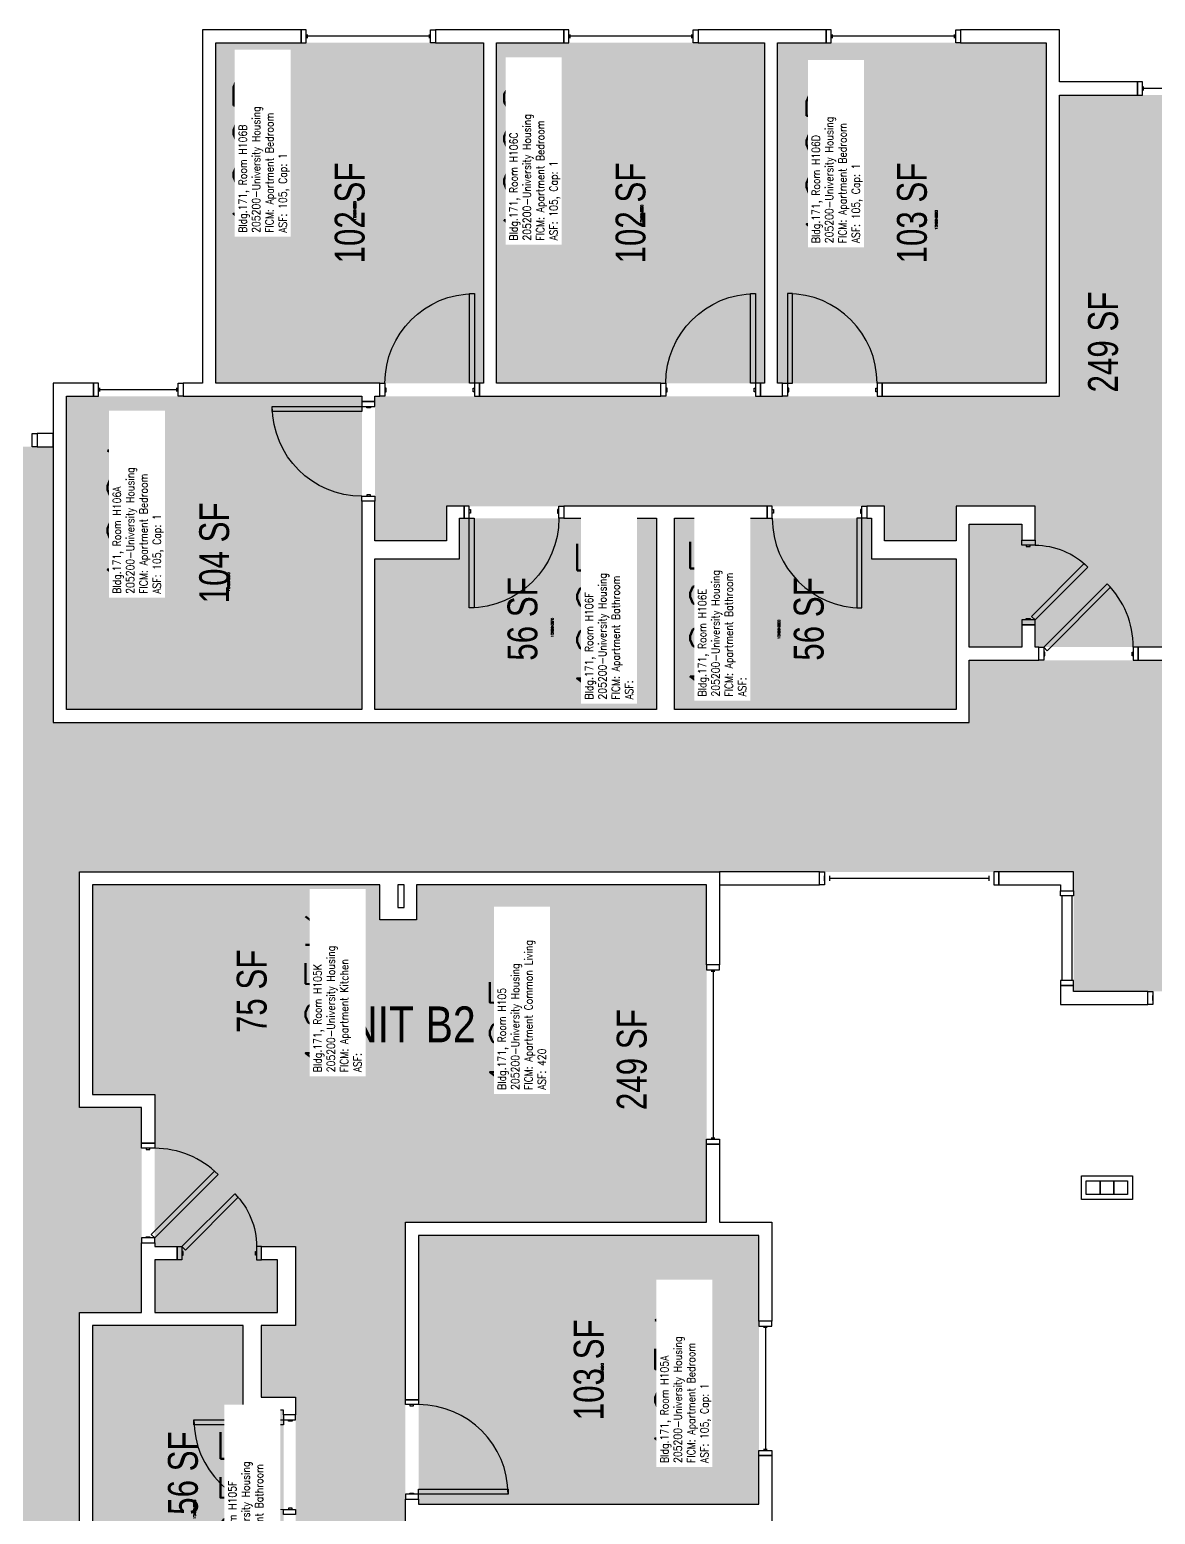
# Model space of a CAD drawing. Header units: inches. Extents: x -183 to 3698, y -798 to 1721.
# Drawn here: x 214 to 666, y 1028 to 1624 of the extents above; entities that cross this region are included whole.
import ezdxf
from ezdxf.enums import TextEntityAlignment as Align

# ---------------------------------------------------------------- set-up
doc = ezdxf.new("R2010")
doc.units = ezdxf.units.IN
doc.header["$LTSCALE"] = 96
doc.header["$MEASUREMENT"] = 0
doc.layers.get('0').update_dxf_attribs({"plot": 0})
for name, color, linetype in [('A-AREA-IDEN', 1, 'Continuous'), ('A-DOOR', 2, 'Continuous'), ('A-GLAZ', 1, 'Continuous'), ('A-IDEN-RNUM', 7, 'Continuous'), ('A-IDEN-SNUM', 4, 'Continuous'), ('A-IDEN-VNUM', 4, 'Continuous'), ('A-WALL', 5, 'Continuous'), ('AREA-TEXT', 3, 'Continuous'), ('Rooms-Category-Color', 7, 'Continuous'), ('Rooms-College-Color', 7, 'Continuous'), ('Rooms-Department-Color', 7, 'Continuous'), ('Rooms-Division-Color', 7, 'Continuous'), ('Rooms-Information', 7, 'Continuous')]:
    doc.layers.add(name, color=color, linetype=linetype)
doc.styles.add('AREA', font='arial.ttf', dxfattribs={"width": 0.75, "height": 12})
doc.styles.add('ROOMSNUMBER', font='txt.shx', dxfattribs={"height": 0.03})
doc.styles.add('ROOMVNUMBER', font='simplex.shx', dxfattribs={"width": 0.85})
doc.styles.get("Standard").update_dxf_attribs({"font": 'ARIALN.TTF'})

msp = doc.modelspace()

# ---------------------------------------------------------------- hatches: boundary and pattern name
h = msp.add_hatch()
h.set_pattern_fill('ANSI31', color=256, style=0)
h.set_pattern_definition([(45, (163.76828, 1996.84211), (-0.088388348, 0.088388348), [])])
h.paths.add_polyline_path([(495.24, 1412.89), (553.97, 1412.89), (553.97, 1403.68), (495.24, 1403.68)], flags=9)
h = msp.add_hatch()
h.set_pattern_fill('ANSI31', color=256, style=0)
h.set_pattern_definition([(45, (884.59335, 681.51704), (0.088388348, -0.088388348), [])])
h.paths.add_polyline_path([(300.64, 1012.99), (300.64, 1071.72), (291.43, 1071.72), (291.43, 1012.99)], flags=9)
at = {"layer": 'Rooms-Category-Color', "true_color": 0x728ef3}
for points in [[(395.88, 1618.75), (288.25, 1618.75), (288.25, 1482), (395.89, 1482.01), (395.89, 1618.31)], [(401.13, 1618.75), (508.75, 1618.75), (508.76, 1482.01), (401.13, 1482), (401.14, 1618.31)], [(514, 1618.75), (622, 1618.75), (622, 1482), (514, 1482), (514.01, 1618.31)], [(352.25, 1476.75), (627.25, 1476.75), (627.25, 1597.75), (762.75, 1597.75), (762.75, 1481.12), (678.61, 1481.12), (678.61, 1376), (617.48, 1376), (617.48, 1384.95), (612.23, 1384.95), (612.23, 1376), (591.03, 1376), (591.03, 1425.37), (612.23, 1425.37), (612.23, 1418.95), (617.48, 1418.95), (617.48, 1432.62), (585.78, 1432.62), (585.78, 1418.75), (557.03, 1418.75), (557.03, 1432.62), (381, 1432.62), (381, 1418.75), (352.25, 1418.75)], [(228.26, 1351), (228.25, 1476.75), (347, 1476.75), (347, 1351)], [(386.26, 1427.75), (465.39, 1427.75), (465.39, 1351), (352.26, 1351), (352.25, 1411.5), (386.25, 1411.5)], [(472.65, 1351), (585.78, 1351), (585.78, 1411.5), (551.78, 1411.5), (551.78, 1427.75), (472.64, 1427.75)], [(354.25, 1280.5), (238.75, 1280.5), (238.75, 1196.36), (368.88, 1196.36), (368.88, 1266.5), (354.25, 1266.5)], [(364.5, 870), (364.5, 1145), (485.5, 1145), (485.5, 1280.5), (368.88, 1280.5), (368.88, 1196.36), (263.75, 1196.36), (263.75, 1135.23), (272.7, 1135.23), (272.7, 1129.98), (263.75, 1129.98), (263.75, 1108.78), (313.13, 1108.78), (313.13, 1129.98), (306.7, 1129.98), (306.7, 1135.23), (320.38, 1135.23), (320.38, 1103.53), (306.5, 1103.53), (306.5, 1074.78), (320.38, 1074.78), (320.38, 898.75), (306.5, 898.75), (306.5, 870)], [(369.75, 1031.75), (506.5, 1031.75), (506.5, 1139.75), (369.75, 1139.75)], [(238.75, 990.39), (238.75, 1103.53), (299.25, 1103.53), (299.25, 1069.53), (315.5, 1069.53), (315.5, 990.39)]]:
    msp.add_hatch(color=171, dxfattribs=at).paths.add_polyline_path(points)
at = {"layer": 'Rooms-Category-Color', "true_color": 0xadadad}
for points in [[(2434.81, 1302.06), (2431.28, 1305.6), (2404.37, 1332.5), (2404.37, 1345.75), (2041.22, 1345.75), (2041.22, 1370.75), (1958.89, 1370.75), (1958.89, 1345.75), (1868.87, 1345.75), (1868.87, 1341.5), (1864.87, 1341.5), (1864.87, 1343.19), (1824.87, 1343.19), (1824.87, 1338), (1816.87, 1338), (1816.87, 1346.37), (1715.13, 1346.37), (1715.13, 1362.37), (1654.13, 1362.37), (1654.13, 1346.37), (1376.13, 1346.37), (1376.13, 1477.38), (1260.13, 1477.38), (1260.13, 1346.37), (780.38, 1346.37), (780.38, 1341.5), (776.38, 1341.5), (776.38, 1342.96), (736.38, 1342.96), (736.38, 1338), (728.38, 1338), (728.38, 1345.75), (673.36, 1345.75), (673.36, 1370.75), (591.03, 1370.75), (591.03, 1345.75), (233.3, 1345.75), (233.5, 1285.75), (632.97, 1285.75), (632.97, 1237.75), (768, 1237.75), (776.38, 1237.75), (776.38, 1265.5), (780.38, 1265.5), (780.38, 1263.75), (820.38, 1263.75), (820.38, 1269), (828.38, 1269), (828.38, 1237.75), (939.72, 1237.75), (939.72, 1276.67), (1347.19, 1276.67), (1347.19, 1190.38), (1378.69, 1190.38), (1378.69, 1188), (1373.19, 1188), (1373.19, 1151.12), (1373.19, 1146.75), (1375.19, 1146.75), (1375.19, 1142.75), (1451.19, 1142.75), (1451.19, 1146.75), (1453.11, 1146.75), (1453.19, 1151.12), (1453.19, 1188), (1447.69, 1188), (1447.69, 1190.38), (1479.65, 1190.38), (1479.65, 1209.17), (1484.9, 1209.17), (1484.9, 1255.17), (1479.65, 1255.17), (1479.65, 1276.67), (1571.65, 1276.67), (1571.65, 1261.25), (1860.5, 1261.25), (1864.87, 1261.25), (1864.87, 1265.5), (1868.87, 1265.5), (1868.87, 1263.75), (1908.87, 1263.75), (1908.87, 1269), (1916.87, 1269), (1916.87, 1260.62), (2047.49, 1260.62), (2047.49, 1285.75), (2323.85, 1285.75), (2348.97, 1260.62), (2386.31, 1260.62), (2392.39, 1259.63)], [(173.5, 174.25), (233.5, 174.25), (233.5, 295.64), (258.5, 295.64), (258.5, 377.97), (233.5, 377.97), (233.5, 1108.78), (258.5, 1108.78), (258.5, 1191.11), (233.5, 1191.11), (233.5, 1345.75), (223, 1345.75), (223, 1456.5), (173.5, 1456.5), (173.5, 1093.72), (148.5, 1093.72), (148.5, 1011.39), (173.5, 1011.39), (173.5, 827.36), (148.5, 827.36), (148.5, 745.03), (173.5, 745.03), (174.12, 207.25), (173.51, 207.25), (173.5, 206.25)]]:
    msp.add_hatch(color=253, dxfattribs=at).paths.add_polyline_path(points)
at = {"layer": 'Rooms-College-Color', "true_color": 0xadadad}
for points in [[(395.88, 1618.75), (288.25, 1618.75), (288.25, 1482), (395.89, 1482.01), (395.89, 1618.31)], [(401.13, 1618.75), (508.75, 1618.75), (508.76, 1482.01), (401.13, 1482), (401.14, 1618.31)], [(514, 1618.75), (622, 1618.75), (622, 1482), (514, 1482), (514.01, 1618.31)], [(352.25, 1476.75), (627.25, 1476.75), (627.25, 1597.75), (762.75, 1597.75), (762.75, 1481.12), (678.61, 1481.12), (678.61, 1376), (617.48, 1376), (617.48, 1384.95), (612.23, 1384.95), (612.23, 1376), (591.03, 1376), (591.03, 1425.37), (612.23, 1425.37), (612.23, 1418.95), (617.48, 1418.95), (617.48, 1432.62), (585.78, 1432.62), (585.78, 1418.75), (557.03, 1418.75), (557.03, 1432.62), (381, 1432.62), (381, 1418.75), (352.25, 1418.75)], [(228.26, 1351), (228.25, 1476.75), (347, 1476.75), (347, 1351)], [(2434.81, 1302.06), (2431.28, 1305.6), (2404.37, 1332.5), (2404.37, 1345.75), (2041.22, 1345.75), (2041.22, 1370.75), (1958.89, 1370.75), (1958.89, 1345.75), (1868.87, 1345.75), (1868.87, 1341.5), (1864.87, 1341.5), (1864.87, 1343.19), (1824.87, 1343.19), (1824.87, 1338), (1816.87, 1338), (1816.87, 1346.37), (1715.13, 1346.37), (1715.13, 1362.37), (1654.13, 1362.37), (1654.13, 1346.37), (1376.13, 1346.37), (1376.13, 1477.38), (1260.13, 1477.38), (1260.13, 1346.37), (780.38, 1346.37), (780.38, 1341.5), (776.38, 1341.5), (776.38, 1342.96), (736.38, 1342.96), (736.38, 1338), (728.38, 1338), (728.38, 1345.75), (673.36, 1345.75), (673.36, 1370.75), (591.03, 1370.75), (591.03, 1345.75), (233.3, 1345.75), (233.5, 1285.75), (632.97, 1285.75), (632.97, 1237.75), (768, 1237.75), (776.38, 1237.75), (776.38, 1265.5), (780.38, 1265.5), (780.38, 1263.75), (820.38, 1263.75), (820.38, 1269), (828.38, 1269), (828.38, 1237.75), (939.72, 1237.75), (939.72, 1276.67), (1347.19, 1276.67), (1347.19, 1190.38), (1378.69, 1190.38), (1378.69, 1188), (1373.19, 1188), (1373.19, 1151.12), (1373.19, 1146.75), (1375.19, 1146.75), (1375.19, 1142.75), (1451.19, 1142.75), (1451.19, 1146.75), (1453.11, 1146.75), (1453.19, 1151.12), (1453.19, 1188), (1447.69, 1188), (1447.69, 1190.38), (1479.65, 1190.38), (1479.65, 1209.17), (1484.9, 1209.17), (1484.9, 1255.17), (1479.65, 1255.17), (1479.65, 1276.67), (1571.65, 1276.67), (1571.65, 1261.25), (1860.5, 1261.25), (1864.87, 1261.25), (1864.87, 1265.5), (1868.87, 1265.5), (1868.87, 1263.75), (1908.87, 1263.75), (1908.87, 1269), (1916.87, 1269), (1916.87, 1260.62), (2047.49, 1260.62), (2047.49, 1285.75), (2323.85, 1285.75), (2348.97, 1260.62), (2386.31, 1260.62), (2392.39, 1259.63)], [(173.5, 174.25), (233.5, 174.25), (233.5, 295.64), (258.5, 295.64), (258.5, 377.97), (233.5, 377.97), (233.5, 1108.78), (258.5, 1108.78), (258.5, 1191.11), (233.5, 1191.11), (233.5, 1345.75), (223, 1345.75), (223, 1456.5), (173.5, 1456.5), (173.5, 1093.72), (148.5, 1093.72), (148.5, 1011.39), (173.5, 1011.39), (173.5, 827.36), (148.5, 827.36), (148.5, 745.03), (173.5, 745.03), (174.12, 207.25), (173.51, 207.25), (173.5, 206.25)], [(386.26, 1427.75), (465.39, 1427.75), (465.39, 1351), (352.26, 1351), (352.25, 1411.5), (386.25, 1411.5)], [(472.65, 1351), (585.78, 1351), (585.78, 1411.5), (551.78, 1411.5), (551.78, 1427.75), (472.64, 1427.75)], [(354.25, 1280.5), (238.75, 1280.5), (238.75, 1196.36), (368.88, 1196.36), (368.88, 1266.5), (354.25, 1266.5)], [(364.5, 870), (364.5, 1145), (485.5, 1145), (485.5, 1280.5), (368.88, 1280.5), (368.88, 1196.36), (263.75, 1196.36), (263.75, 1135.23), (272.7, 1135.23), (272.7, 1129.98), (263.75, 1129.98), (263.75, 1108.78), (313.13, 1108.78), (313.13, 1129.98), (306.7, 1129.98), (306.7, 1135.23), (320.38, 1135.23), (320.38, 1103.53), (306.5, 1103.53), (306.5, 1074.78), (320.38, 1074.78), (320.38, 898.75), (306.5, 898.75), (306.5, 870)], [(369.75, 1031.75), (506.5, 1031.75), (506.5, 1139.75), (369.75, 1139.75)], [(238.75, 990.39), (238.75, 1103.53), (299.25, 1103.53), (299.25, 1069.53), (315.5, 1069.53), (315.5, 990.39)]]:
    msp.add_hatch(color=253, dxfattribs=at).paths.add_polyline_path(points)
at = {"layer": 'Rooms-Department-Color', "true_color": 0x604aed}
for points in [[(395.88, 1618.75), (288.25, 1618.75), (288.25, 1482), (395.89, 1482.01), (395.89, 1618.31)], [(401.13, 1618.75), (508.75, 1618.75), (508.76, 1482.01), (401.13, 1482), (401.14, 1618.31)], [(514, 1618.75), (622, 1618.75), (622, 1482), (514, 1482), (514.01, 1618.31)], [(352.25, 1476.75), (627.25, 1476.75), (627.25, 1597.75), (762.75, 1597.75), (762.75, 1481.12), (678.61, 1481.12), (678.61, 1376), (617.48, 1376), (617.48, 1384.95), (612.23, 1384.95), (612.23, 1376), (591.03, 1376), (591.03, 1425.37), (612.23, 1425.37), (612.23, 1418.95), (617.48, 1418.95), (617.48, 1432.62), (585.78, 1432.62), (585.78, 1418.75), (557.03, 1418.75), (557.03, 1432.62), (381, 1432.62), (381, 1418.75), (352.25, 1418.75)], [(228.26, 1351), (228.25, 1476.75), (347, 1476.75), (347, 1351)], [(386.26, 1427.75), (465.39, 1427.75), (465.39, 1351), (352.26, 1351), (352.25, 1411.5), (386.25, 1411.5)], [(472.65, 1351), (585.78, 1351), (585.78, 1411.5), (551.78, 1411.5), (551.78, 1427.75), (472.64, 1427.75)], [(354.25, 1280.5), (238.75, 1280.5), (238.75, 1196.36), (368.88, 1196.36), (368.88, 1266.5), (354.25, 1266.5)], [(364.5, 870), (364.5, 1145), (485.5, 1145), (485.5, 1280.5), (368.88, 1280.5), (368.88, 1196.36), (263.75, 1196.36), (263.75, 1135.23), (272.7, 1135.23), (272.7, 1129.98), (263.75, 1129.98), (263.75, 1108.78), (313.13, 1108.78), (313.13, 1129.98), (306.7, 1129.98), (306.7, 1135.23), (320.38, 1135.23), (320.38, 1103.53), (306.5, 1103.53), (306.5, 1074.78), (320.38, 1074.78), (320.38, 898.75), (306.5, 898.75), (306.5, 870)], [(369.75, 1031.75), (506.5, 1031.75), (506.5, 1139.75), (369.75, 1139.75)], [(238.75, 990.39), (238.75, 1103.53), (299.25, 1103.53), (299.25, 1069.53), (315.5, 1069.53), (315.5, 990.39)]]:
    msp.add_hatch(color=173, dxfattribs=at).paths.add_polyline_path(points)
at = {"layer": 'Rooms-Department-Color', "true_color": 0xacacac}
for points in [[(2434.81, 1302.06), (2431.28, 1305.6), (2404.37, 1332.5), (2404.37, 1345.75), (2041.22, 1345.75), (2041.22, 1370.75), (1958.89, 1370.75), (1958.89, 1345.75), (1868.87, 1345.75), (1868.87, 1341.5), (1864.87, 1341.5), (1864.87, 1343.19), (1824.87, 1343.19), (1824.87, 1338), (1816.87, 1338), (1816.87, 1346.37), (1715.13, 1346.37), (1715.13, 1362.37), (1654.13, 1362.37), (1654.13, 1346.37), (1376.13, 1346.37), (1376.13, 1477.38), (1260.13, 1477.38), (1260.13, 1346.37), (780.38, 1346.37), (780.38, 1341.5), (776.38, 1341.5), (776.38, 1342.96), (736.38, 1342.96), (736.38, 1338), (728.38, 1338), (728.38, 1345.75), (673.36, 1345.75), (673.36, 1370.75), (591.03, 1370.75), (591.03, 1345.75), (233.3, 1345.75), (233.5, 1285.75), (632.97, 1285.75), (632.97, 1237.75), (768, 1237.75), (776.38, 1237.75), (776.38, 1265.5), (780.38, 1265.5), (780.38, 1263.75), (820.38, 1263.75), (820.38, 1269), (828.38, 1269), (828.38, 1237.75), (939.72, 1237.75), (939.72, 1276.67), (1347.19, 1276.67), (1347.19, 1190.38), (1378.69, 1190.38), (1378.69, 1188), (1373.19, 1188), (1373.19, 1151.12), (1373.19, 1146.75), (1375.19, 1146.75), (1375.19, 1142.75), (1451.19, 1142.75), (1451.19, 1146.75), (1453.11, 1146.75), (1453.19, 1151.12), (1453.19, 1188), (1447.69, 1188), (1447.69, 1190.38), (1479.65, 1190.38), (1479.65, 1209.17), (1484.9, 1209.17), (1484.9, 1255.17), (1479.65, 1255.17), (1479.65, 1276.67), (1571.65, 1276.67), (1571.65, 1261.25), (1860.5, 1261.25), (1864.87, 1261.25), (1864.87, 1265.5), (1868.87, 1265.5), (1868.87, 1263.75), (1908.87, 1263.75), (1908.87, 1269), (1916.87, 1269), (1916.87, 1260.62), (2047.49, 1260.62), (2047.49, 1285.75), (2323.85, 1285.75), (2348.97, 1260.62), (2386.31, 1260.62), (2392.39, 1259.63)], [(173.5, 174.25), (233.5, 174.25), (233.5, 295.64), (258.5, 295.64), (258.5, 377.97), (233.5, 377.97), (233.5, 1108.78), (258.5, 1108.78), (258.5, 1191.11), (233.5, 1191.11), (233.5, 1345.75), (223, 1345.75), (223, 1456.5), (173.5, 1456.5), (173.5, 1093.72), (148.5, 1093.72), (148.5, 1011.39), (173.5, 1011.39), (173.5, 827.36), (148.5, 827.36), (148.5, 745.03), (173.5, 745.03), (174.12, 207.25), (173.51, 207.25), (173.5, 206.25)]]:
    msp.add_hatch(color=253, dxfattribs=at).paths.add_polyline_path(points)
at = {"layer": 'Rooms-Division-Color', "true_color": 0x604aed}
for points in [[(395.88, 1618.75), (288.25, 1618.75), (288.25, 1482), (395.89, 1482.01), (395.89, 1618.31)], [(401.13, 1618.75), (508.75, 1618.75), (508.76, 1482.01), (401.13, 1482), (401.14, 1618.31)], [(514, 1618.75), (622, 1618.75), (622, 1482), (514, 1482), (514.01, 1618.31)], [(352.25, 1476.75), (627.25, 1476.75), (627.25, 1597.75), (762.75, 1597.75), (762.75, 1481.12), (678.61, 1481.12), (678.61, 1376), (617.48, 1376), (617.48, 1384.95), (612.23, 1384.95), (612.23, 1376), (591.03, 1376), (591.03, 1425.37), (612.23, 1425.37), (612.23, 1418.95), (617.48, 1418.95), (617.48, 1432.62), (585.78, 1432.62), (585.78, 1418.75), (557.03, 1418.75), (557.03, 1432.62), (381, 1432.62), (381, 1418.75), (352.25, 1418.75)], [(228.26, 1351), (228.25, 1476.75), (347, 1476.75), (347, 1351)], [(386.26, 1427.75), (465.39, 1427.75), (465.39, 1351), (352.26, 1351), (352.25, 1411.5), (386.25, 1411.5)], [(472.65, 1351), (585.78, 1351), (585.78, 1411.5), (551.78, 1411.5), (551.78, 1427.75), (472.64, 1427.75)], [(354.25, 1280.5), (238.75, 1280.5), (238.75, 1196.36), (368.88, 1196.36), (368.88, 1266.5), (354.25, 1266.5)], [(364.5, 870), (364.5, 1145), (485.5, 1145), (485.5, 1280.5), (368.88, 1280.5), (368.88, 1196.36), (263.75, 1196.36), (263.75, 1135.23), (272.7, 1135.23), (272.7, 1129.98), (263.75, 1129.98), (263.75, 1108.78), (313.13, 1108.78), (313.13, 1129.98), (306.7, 1129.98), (306.7, 1135.23), (320.38, 1135.23), (320.38, 1103.53), (306.5, 1103.53), (306.5, 1074.78), (320.38, 1074.78), (320.38, 898.75), (306.5, 898.75), (306.5, 870)], [(369.75, 1031.75), (506.5, 1031.75), (506.5, 1139.75), (369.75, 1139.75)], [(238.75, 990.39), (238.75, 1103.53), (299.25, 1103.53), (299.25, 1069.53), (315.5, 1069.53), (315.5, 990.39)]]:
    msp.add_hatch(color=173, dxfattribs=at).paths.add_polyline_path(points)
at = {"layer": 'Rooms-Division-Color', "true_color": 0xadadad}
for points in [[(2434.81, 1302.06), (2431.28, 1305.6), (2404.37, 1332.5), (2404.37, 1345.75), (2041.22, 1345.75), (2041.22, 1370.75), (1958.89, 1370.75), (1958.89, 1345.75), (1868.87, 1345.75), (1868.87, 1341.5), (1864.87, 1341.5), (1864.87, 1343.19), (1824.87, 1343.19), (1824.87, 1338), (1816.87, 1338), (1816.87, 1346.37), (1715.13, 1346.37), (1715.13, 1362.37), (1654.13, 1362.37), (1654.13, 1346.37), (1376.13, 1346.37), (1376.13, 1477.38), (1260.13, 1477.38), (1260.13, 1346.37), (780.38, 1346.37), (780.38, 1341.5), (776.38, 1341.5), (776.38, 1342.96), (736.38, 1342.96), (736.38, 1338), (728.38, 1338), (728.38, 1345.75), (673.36, 1345.75), (673.36, 1370.75), (591.03, 1370.75), (591.03, 1345.75), (233.3, 1345.75), (233.5, 1285.75), (632.97, 1285.75), (632.97, 1237.75), (768, 1237.75), (776.38, 1237.75), (776.38, 1265.5), (780.38, 1265.5), (780.38, 1263.75), (820.38, 1263.75), (820.38, 1269), (828.38, 1269), (828.38, 1237.75), (939.72, 1237.75), (939.72, 1276.67), (1347.19, 1276.67), (1347.19, 1190.38), (1378.69, 1190.38), (1378.69, 1188), (1373.19, 1188), (1373.19, 1151.12), (1373.19, 1146.75), (1375.19, 1146.75), (1375.19, 1142.75), (1451.19, 1142.75), (1451.19, 1146.75), (1453.11, 1146.75), (1453.19, 1151.12), (1453.19, 1188), (1447.69, 1188), (1447.69, 1190.38), (1479.65, 1190.38), (1479.65, 1209.17), (1484.9, 1209.17), (1484.9, 1255.17), (1479.65, 1255.17), (1479.65, 1276.67), (1571.65, 1276.67), (1571.65, 1261.25), (1860.5, 1261.25), (1864.87, 1261.25), (1864.87, 1265.5), (1868.87, 1265.5), (1868.87, 1263.75), (1908.87, 1263.75), (1908.87, 1269), (1916.87, 1269), (1916.87, 1260.62), (2047.49, 1260.62), (2047.49, 1285.75), (2323.85, 1285.75), (2348.97, 1260.62), (2386.31, 1260.62), (2392.39, 1259.63)], [(173.5, 174.25), (233.5, 174.25), (233.5, 295.64), (258.5, 295.64), (258.5, 377.97), (233.5, 377.97), (233.5, 1108.78), (258.5, 1108.78), (258.5, 1191.11), (233.5, 1191.11), (233.5, 1345.75), (223, 1345.75), (223, 1456.5), (173.5, 1456.5), (173.5, 1093.72), (148.5, 1093.72), (148.5, 1011.39), (173.5, 1011.39), (173.5, 827.36), (148.5, 827.36), (148.5, 745.03), (173.5, 745.03), (174.12, 207.25), (173.51, 207.25), (173.5, 206.25)]]:
    msp.add_hatch(color=253, dxfattribs=at).paths.add_polyline_path(points)

# ---------------------------------------------------------------- linework, layer by layer
at = {"layer": 'A-DOOR'}
for points in [[(392.25, 1482), (390.25, 1482), (390.25, 1518), (392.25, 1518)], [(505.13, 1482), (503.13, 1482), (503.13, 1518), (505.13, 1518)], [(518, 1482), (520, 1482), (520, 1518), (518, 1518)], [(356.25, 1476.75), (354.25, 1476.75), (354.25, 1482), (356.25, 1482)], [(356.25, 1478.5), (356.75, 1478.5), (356.75, 1480), (356.25, 1480)], [(392.25, 1478.5), (391.75, 1478.5), (391.75, 1480), (392.25, 1480)], [(392.25, 1476.75), (394.25, 1476.75), (394.25, 1482), (392.25, 1482)], [(469.13, 1476.75), (467.13, 1476.75), (467.13, 1482), (469.13, 1482)], [(469.13, 1478.5), (469.63, 1478.5), (469.63, 1480), (469.13, 1480)], [(505.13, 1478.5), (504.63, 1478.5), (504.63, 1480), (505.13, 1480)], [(505.13, 1476.75), (507.13, 1476.75), (507.13, 1482), (505.13, 1482)], [(518, 1476.75), (516, 1476.75), (516, 1482), (518, 1482)], [(518, 1478.5), (518.5, 1478.5), (518.5, 1480), (518, 1480)], [(554, 1478.5), (553.5, 1478.5), (553.5, 1480), (554, 1480)], [(554, 1476.75), (556, 1476.75), (556, 1482), (554, 1482)], [(352.25, 1472.63), (352.25, 1474.63), (347, 1474.63), (347, 1472.63)], [(347, 1472.63), (347, 1470.63), (311, 1470.63), (311, 1472.63)], [(350.5, 1472.63), (350.5, 1472.13), (349, 1472.13), (349, 1472.63)], [(350.5, 1436.63), (350.5, 1437.13), (349, 1437.13), (349, 1436.63)], [(352.25, 1436.63), (352.25, 1434.63), (347, 1434.63), (347, 1436.63)], [(390.14, 1432.62), (388.14, 1432.62), (388.14, 1427.75), (390.14, 1427.75)], [(390.14, 1431.25), (390.64, 1431.25), (390.64, 1429.75), (390.14, 1429.75)], [(426.14, 1431.25), (425.64, 1431.25), (425.64, 1429.75), (426.14, 1429.75)], [(426.14, 1432.62), (428.14, 1432.62), (428.14, 1427.75), (426.14, 1427.75)], [(511.89, 1432.62), (509.89, 1432.62), (509.89, 1427.75), (511.89, 1427.75)], [(511.89, 1431.25), (512.39, 1431.25), (512.39, 1429.75), (511.89, 1429.75)], [(547.89, 1431.25), (547.39, 1431.25), (547.39, 1429.75), (547.89, 1429.75)], [(547.89, 1432.62), (549.89, 1432.62), (549.89, 1427.75), (547.89, 1427.75)], [(390.14, 1427.75), (392.14, 1427.75), (392.14, 1391.75), (390.14, 1391.75)], [(547.89, 1427.75), (545.89, 1427.75), (545.89, 1391.75), (547.89, 1391.75)], [(612.23, 1416.95), (612.23, 1418.95), (617.48, 1418.95), (617.48, 1416.95)], [(613.98, 1416.95), (613.98, 1416.45), (615.48, 1416.45), (615.48, 1416.95)], [(617.48, 1386.95), (616.07, 1388.36), (637.28, 1409.58), (638.69, 1408.16)], [(620.97, 1376), (622.38, 1374.58), (647.84, 1400.04), (646.42, 1401.45)], [(612.23, 1386.95), (612.23, 1384.95), (617.48, 1384.95), (617.48, 1386.95)], [(613.98, 1386.95), (613.98, 1387.45), (615.48, 1387.45), (615.48, 1386.95)], [(620.97, 1370.75), (618.97, 1370.75), (618.97, 1376), (620.97, 1376)], [(620.97, 1372.5), (621.47, 1372.5), (621.47, 1374), (620.97, 1374)], [(656.97, 1372.5), (656.47, 1372.5), (656.47, 1374), (656.97, 1374)], [(656.97, 1370.75), (658.97, 1370.75), (658.97, 1376), (656.97, 1376)], [(258.5, 1174.72), (258.5, 1176.72), (263.75, 1176.72), (263.75, 1174.72)], [(260.25, 1174.72), (260.25, 1174.22), (261.75, 1174.22), (261.75, 1174.72)], [(263.75, 1138.72), (262.34, 1140.13), (287.79, 1165.59), (289.21, 1164.17)], [(274.7, 1135.23), (276.11, 1133.82), (297.33, 1155.03), (295.91, 1156.44)], [(260.25, 1138.72), (260.25, 1139.22), (261.75, 1139.22), (261.75, 1138.72)], [(258.5, 1138.72), (258.5, 1136.72), (263.75, 1136.72), (263.75, 1138.72)], [(274.7, 1129.98), (272.7, 1129.98), (272.7, 1135.23), (274.7, 1135.23)], [(274.7, 1131.73), (275.2, 1131.73), (275.2, 1133.23), (274.7, 1133.23)], [(304.7, 1131.73), (304.2, 1131.73), (304.2, 1133.23), (304.7, 1133.23)], [(304.7, 1129.98), (306.7, 1129.98), (306.7, 1135.23), (304.7, 1135.23)], [(364.5, 1071.75), (364.5, 1073.75), (369.75, 1073.75), (369.75, 1071.75)], [(320.38, 1065.64), (320.38, 1067.64), (315.5, 1067.64), (315.5, 1065.64)], [(366.25, 1071.75), (366.25, 1071.25), (367.75, 1071.25), (367.75, 1071.75)], [(315.5, 1065.64), (315.5, 1063.64), (279.5, 1063.64), (279.5, 1065.64)], [(319, 1065.64), (319, 1065.14), (317.5, 1065.14), (317.5, 1065.64)], [(369.75, 1035.75), (369.75, 1037.75), (405.75, 1037.75), (405.75, 1035.75)], [(364.5, 1035.75), (364.5, 1033.75), (369.75, 1033.75), (369.75, 1035.75)], [(366.25, 1035.75), (366.25, 1036.25), (367.75, 1036.25), (367.75, 1035.75)], [(320.38, 1029.64), (320.38, 1027.64), (315.5, 1027.64), (315.5, 1029.64)], [(319, 1029.64), (319, 1030.14), (317.5, 1030.14), (317.5, 1029.64)]]:
    msp.add_lwpolyline(points, close=True, dxfattribs=at)
at = {"layer": 'A-DOOR', "extrusion": (0, 0, -1)}
for centre, radius, start, end in [((-392.25, 1482), 36, 0, 90), ((-505.13, 1482), 36, 0, 90), ((-347, 1472.63), 36, 270, 0), ((-390.14, 1427.75), 36, 180, 270), ((-617.48, 1386.95), 30, 90, 135), ((-274.7, 1135.23), 30, 135, 180)]:
    msp.add_arc(centre, radius, start, end, dxfattribs=at)
at = {"layer": 'A-DOOR'}
for centre, start, end in [((518, 1482), 0, 90), ((547.89, 1427.75), 180, 270), ((620.97, 1376), 0, 45), ((263.75, 1138.72), 45, 90), ((369.75, 1035.75), 0, 90), ((315.5, 1065.64), 180, 270)]:
    msp.add_arc(centre, 36, start, end, dxfattribs=at)
at = {"layer": 'A-GLAZ'}
for p, q in [((325.1, 1620.62), (325.1, 1622.12)), ((374.1, 1620.62), (374.1, 1622.12)), ((430.63, 1620.62), (430.63, 1622.12)), ((479.63, 1620.62), (479.63, 1622.12)), ((536.09, 1620.62), (536.09, 1622.12)), ((585.09, 1620.62), (585.09, 1622.12)), ((374.1, 1621.37), (325.1, 1621.37)), ((479.63, 1621.37), (430.63, 1621.37)), ((585.09, 1621.37), (536.09, 1621.37)), ((661.13, 1599.62), (661.13, 1601.12)), ((728.13, 1600.37), (661.13, 1600.37)), ((241.63, 1478.62), (241.63, 1480.12)), ((272.63, 1479.37), (241.63, 1479.37)), ((272.63, 1478.62), (272.63, 1480.12)), ((214.5, 1461.75), (216.5, 1461.75)), ((214.5, 1456.5), (214.5, 1461.75)), ((216.5, 1461.75), (216.5, 1456.5)), ((214.5, 1458.12), (214.5, 1460.12)), ((216.5, 1456.5), (214.5, 1456.5)), ((530.94, 1280.5), (530.94, 1285.75)), ((530.94, 1285.75), (532.94, 1285.75)), ((532.94, 1285.75), (532.94, 1280.5)), ((532.94, 1282.12), (532.94, 1284.12)), ((534.94, 1284.12), (534.94, 1282.12)), ((598.94, 1283.12), (534.94, 1283.12)), ((598.94, 1284.12), (598.94, 1282.12)), ((602.94, 1285.75), (600.94, 1285.75)), ((600.94, 1285.75), (600.94, 1280.5)), ((600.94, 1284.12), (600.94, 1282.12)), ((602.94, 1280.5), (602.94, 1285.75)), ((532.94, 1280.5), (530.94, 1280.5)), ((600.94, 1280.5), (602.94, 1280.5)), ((627.72, 1276.12), (627.72, 1278.12)), ((627.72, 1278.12), (632.97, 1278.12)), ((632.97, 1276.12), (627.72, 1276.12)), ((628.36, 1242.12), (628.36, 1276.12)), ((632.36, 1242.12), (632.36, 1276.12)), ((632.97, 1278.12), (632.97, 1276.12)), ((487.38, 1245.88), (488.88, 1245.88)), ((488.13, 1245.88), (488.13, 1178.88)), ((627.72, 1242.12), (627.72, 1240.12)), ((632.97, 1242.12), (627.72, 1242.12)), ((632.97, 1240.12), (632.97, 1242.12)), ((627.72, 1240.12), (632.97, 1240.12)), ((662.84, 1232.5), (662.84, 1237.75)), ((662.84, 1237.75), (664.84, 1237.75)), ((664.84, 1237.75), (664.84, 1232.5)), ((664.84, 1234.13), (664.84, 1236.13)), ((664.84, 1232.5), (662.84, 1232.5)), ((487.38, 1178.88), (488.88, 1178.88)), ((508.38, 1102.84), (509.88, 1102.84)), ((509.13, 1102.84), (509.13, 1053.84)), ((508.38, 1053.84), (509.88, 1053.84))]:
    msp.add_line(p, q, dxfattribs=at)
for points in [[(324.6, 1624), (322.6, 1624), (322.6, 1618.75), (324.6, 1618.75)], [(374.6, 1624), (376.6, 1624), (376.6, 1618.75), (374.6, 1618.75)], [(430.13, 1624), (428.13, 1624), (428.13, 1618.75), (430.13, 1618.75)], [(480.13, 1624), (482.13, 1624), (482.13, 1618.75), (480.13, 1618.75)], [(535.59, 1624), (533.59, 1624), (533.59, 1618.75), (535.59, 1618.75)], [(585.59, 1624), (587.59, 1624), (587.59, 1618.75), (585.59, 1618.75)], [(660.63, 1603), (658.63, 1603), (658.63, 1597.75), (660.63, 1597.75)], [(241.13, 1482), (239.13, 1482), (239.13, 1476.75), (241.13, 1476.75)], [(273.13, 1482), (275.13, 1482), (275.13, 1476.75), (273.13, 1476.75)], [(490.75, 1246.38), (490.75, 1248.38), (485.5, 1248.38), (485.5, 1246.38)], [(490.75, 1178.38), (490.75, 1176.38), (485.5, 1176.38), (485.5, 1178.38)], [(511.75, 1103.34), (511.75, 1105.34), (506.5, 1105.34), (506.5, 1103.34)], [(511.75, 1053.34), (511.75, 1051.34), (506.5, 1051.34), (506.5, 1053.34)]]:
    msp.add_lwpolyline(points, close=True, dxfattribs=at)
at = {"layer": 'A-WALL'}
for p, q in [((283, 1624), (283, 1482)), ((322.6, 1624), (283, 1624)), ((322.6, 1618.75), (322.6, 1624)), ((376.6, 1624), (376.6, 1618.75)), ((428.13, 1624), (376.6, 1624)), ((428.13, 1618.75), (428.13, 1624)), ((533.59, 1624), (482.13, 1624)), ((482.13, 1624), (482.13, 1618.75)), ((533.59, 1618.75), (533.59, 1624)), ((627.25, 1624), (587.59, 1624)), ((587.59, 1624), (587.59, 1618.75)), ((627.25, 1603), (627.25, 1624)), ((288.25, 1482), (288.25, 1618.75)), ((288.25, 1618.75), (322.6, 1618.75)), ((376.6, 1618.75), (395.88, 1618.75)), ((395.88, 1618.75), (395.88, 1482)), ((401.13, 1482), (401.13, 1618.75)), ((401.13, 1618.75), (428.13, 1618.75)), ((482.13, 1618.75), (508.75, 1618.75)), ((508.75, 1618.75), (508.75, 1482)), ((514, 1618.75), (533.59, 1618.75)), ((514, 1482), (514, 1618.75)), ((587.59, 1618.75), (622, 1618.75)), ((622, 1618.75), (622, 1482)), ((658.63, 1603), (627.25, 1603)), ((658.63, 1597.75), (658.63, 1603)), ((627.25, 1476.75), (627.25, 1597.75)), ((627.25, 1597.75), (658.63, 1597.75)), ((239.13, 1482), (223, 1482)), ((223, 1482), (223, 1345.75)), ((239.13, 1476.75), (239.13, 1482)), ((283, 1482), (275.13, 1482)), ((275.13, 1482), (275.13, 1476.75)), ((354.25, 1482), (288.25, 1482)), ((354.25, 1476.75), (354.25, 1482)), ((395.88, 1482), (394.25, 1482)), ((394.25, 1482), (394.25, 1476.75)), ((467.13, 1482), (401.13, 1482)), ((467.13, 1476.75), (467.13, 1482)), ((508.75, 1482), (507.13, 1482)), ((507.13, 1482), (507.13, 1476.75)), ((516, 1482), (514, 1482)), ((516, 1476.75), (516, 1482)), ((622, 1482), (556, 1482)), ((556, 1482), (556, 1476.75)), ((228.25, 1476.75), (239.13, 1476.75)), ((228.25, 1351), (228.25, 1476.75)), ((275.13, 1476.75), (283.63, 1476.75)), ((283.63, 1476.75), (347, 1476.75)), ((347, 1476.75), (347, 1474.63)), ((347, 1474.63), (352.25, 1474.63)), ((352.25, 1476.75), (354.25, 1476.75)), ((352.25, 1474.63), (352.25, 1476.75)), ((394.25, 1476.75), (467.13, 1476.75)), ((507.13, 1476.75), (516, 1476.75)), ((556, 1476.75), (627.25, 1476.75)), ((223, 1461.75), (216.5, 1461.75)), ((216.5, 1461.75), (216.5, 1456.5)), ((223, 1456.5), (223, 1461.75)), ((216.5, 1456.5), (223, 1456.5)), ((352.25, 1434.63), (347, 1434.63)), ((347, 1434.63), (347, 1432)), ((347, 1432), (347, 1351)), ((352.25, 1432), (352.25, 1434.63)), ((352.25, 1418.75), (352.25, 1432)), ((388.14, 1432.62), (381, 1432.62)), ((381, 1432.62), (381, 1418.75)), ((388.14, 1427.75), (388.14, 1432.62)), ((509.89, 1432.62), (428.14, 1432.62)), ((428.14, 1432.62), (428.14, 1427.75)), ((509.89, 1427.75), (509.89, 1432.62)), ((557.03, 1432.62), (549.89, 1432.62)), ((549.89, 1432.62), (549.89, 1427.75)), ((557.03, 1418.75), (557.03, 1432.62)), ((617.48, 1432.62), (585.78, 1432.62)), ((585.78, 1432.62), (585.78, 1418.75)), ((617.48, 1418.95), (617.48, 1432.62)), ((386.25, 1427.75), (388.14, 1427.75)), ((386.25, 1411.5), (386.25, 1427.75)), ((428.14, 1427.75), (465.39, 1427.75)), ((465.39, 1427.75), (465.39, 1351)), ((472.64, 1427.75), (509.89, 1427.75)), ((472.64, 1351), (472.64, 1427.75)), ((549.89, 1427.75), (551.78, 1427.75)), ((551.78, 1427.75), (551.78, 1411.5)), ((591.03, 1425.37), (612.23, 1425.37)), ((591.03, 1376), (591.03, 1425.37)), ((612.23, 1425.37), (612.23, 1418.95)), ((381, 1418.75), (352.25, 1418.75)), ((585.78, 1418.75), (557.03, 1418.75)), ((612.23, 1418.95), (617.48, 1418.95)), ((352.25, 1351), (352.25, 1411.5)), ((352.25, 1411.5), (386.25, 1411.5)), ((551.78, 1411.5), (585.78, 1411.5)), ((585.78, 1411.5), (585.78, 1351)), ((617.48, 1384.95), (612.23, 1384.95)), ((612.23, 1384.95), (612.23, 1376)), ((617.48, 1376), (617.48, 1384.95)), ((612.23, 1376), (591.03, 1376)), ((618.97, 1376), (617.48, 1376)), ((618.97, 1370.75), (618.97, 1376)), ((678.61, 1376), (658.97, 1376)), ((658.97, 1376), (658.97, 1370.75)), ((591.03, 1370.75), (618.97, 1370.75)), ((591.03, 1345.75), (591.03, 1370.75)), ((658.97, 1370.75), (673.36, 1370.75)), ((347, 1351), (228.25, 1351)), ((465.39, 1351), (352.25, 1351)), ((585.78, 1351), (472.64, 1351)), ((223, 1345.75), (351.63, 1345.75)), ((351.63, 1345.75), (591.03, 1345.75)), ((233.5, 1191.11), (233.5, 1285.75)), ((233.5, 1285.75), (490.75, 1285.75)), ((530.94, 1285.75), (490.75, 1285.75)), ((490.75, 1285.75), (490.75, 1280.5)), ((490.75, 1285.75), (490.75, 1248.38)), ((530.94, 1280.5), (530.94, 1285.75)), ((632.97, 1285.75), (602.94, 1285.75)), ((602.94, 1285.75), (602.94, 1280.5)), ((632.97, 1278.12), (632.97, 1285.75)), ((238.75, 1280.5), (238.75, 1196.36)), ((354.25, 1280.5), (238.75, 1280.5)), ((354.25, 1266.5), (354.25, 1280.5)), ((364, 1280.5), (361.5, 1280.5)), ((361.5, 1280.5), (361.5, 1271.37)), ((364, 1271.37), (364, 1280.5)), ((485.5, 1280.5), (368.88, 1280.5)), ((368.88, 1280.5), (368.88, 1266.5)), ((485.5, 1248.38), (485.5, 1280.5)), ((490.75, 1280.5), (530.94, 1280.5)), ((602.94, 1280.5), (627.72, 1280.5)), ((627.72, 1280.5), (627.72, 1278.12)), ((627.72, 1278.12), (632.97, 1278.12)), ((361.5, 1271.37), (364, 1271.37)), ((368.88, 1266.5), (354.25, 1266.5)), ((490.75, 1248.38), (485.5, 1248.38)), ((632.97, 1240.12), (627.72, 1240.12)), ((627.72, 1240.12), (627.72, 1232.5)), ((632.97, 1237.75), (632.97, 1240.12)), ((662.84, 1237.75), (632.97, 1237.75)), ((662.84, 1232.5), (662.84, 1237.75)), ((627.72, 1232.5), (662.84, 1232.5)), ((238.75, 1196.36), (263.75, 1196.36)), ((263.75, 1196.36), (263.75, 1176.72)), ((258.5, 1191.11), (233.5, 1191.11)), ((258.5, 1176.72), (258.5, 1191.11)), ((263.75, 1176.72), (258.5, 1176.72)), ((485.5, 1145), (485.5, 1176.38)), ((485.5, 1176.38), (490.75, 1176.38)), ((490.75, 1176.38), (490.75, 1145)), ((636.09, 1163.63), (656.59, 1163.63)), ((636.09, 1154.13), (636.09, 1163.63)), ((656.59, 1163.63), (656.59, 1154.13)), ((638.09, 1161.63), (643.59, 1161.63)), ((638.09, 1156.13), (638.09, 1161.63)), ((643.59, 1161.63), (649.09, 1161.63)), ((643.59, 1156.13), (643.59, 1161.63)), ((643.59, 1161.63), (643.59, 1156.13)), ((649.09, 1161.63), (649.09, 1156.13)), ((649.09, 1161.63), (654.59, 1161.63)), ((649.09, 1156.13), (649.09, 1161.63)), ((654.59, 1161.63), (654.59, 1156.13)), ((656.59, 1154.13), (636.09, 1154.13)), ((643.59, 1156.13), (638.09, 1156.13)), ((649.09, 1156.13), (643.59, 1156.13)), ((654.59, 1156.13), (649.09, 1156.13)), ((364.5, 1145), (485.5, 1145)), ((364.5, 1073.75), (364.5, 1145)), ((490.75, 1145), (511.75, 1145)), ((511.75, 1145), (511.75, 1105.34)), ((506.5, 1139.75), (369.75, 1139.75)), ((369.75, 1139.75), (369.75, 1073.75)), ((506.5, 1105.34), (506.5, 1139.75)), ((258.5, 1108.78), (258.5, 1136.72)), ((258.5, 1136.72), (263.75, 1136.72)), ((263.75, 1136.72), (263.75, 1135.23)), ((263.75, 1135.23), (272.7, 1135.23)), ((272.7, 1135.23), (272.7, 1129.98)), ((306.7, 1135.23), (320.38, 1135.23)), ((306.7, 1129.98), (306.7, 1135.23)), ((320.38, 1135.23), (320.38, 1103.53)), ((272.7, 1129.98), (263.75, 1129.98)), ((263.75, 1129.98), (263.75, 1108.78)), ((313.13, 1129.98), (306.7, 1129.98)), ((313.13, 1108.78), (313.13, 1129.98)), ((233.5, 869.37), (233.5, 1108.78)), ((233.5, 1108.78), (258.5, 1108.78)), ((238.75, 1103.53), (238.75, 990.39)), ((299.25, 1103.53), (238.75, 1103.53)), ((263.75, 1108.78), (313.13, 1108.78)), ((299.25, 1069.53), (299.25, 1103.53)), ((306.5, 1103.53), (306.5, 1074.78)), ((320.38, 1103.53), (306.5, 1103.53)), ((511.75, 1105.34), (506.5, 1105.34)), ((306.5, 1074.78), (320.38, 1074.78)), ((320.38, 1074.78), (320.38, 1067.64)), ((369.75, 1073.75), (364.5, 1073.75)), ((315.5, 1069.53), (299.25, 1069.53)), ((315.5, 1067.64), (315.5, 1069.53)), ((320.38, 1067.64), (315.5, 1067.64)), ((506.5, 1031.75), (506.5, 1051.34)), ((506.5, 1051.34), (511.75, 1051.34)), ((511.75, 1051.34), (511.75, 999.87)), ((364.5, 1024.87), (364.5, 1033.75)), ((364.5, 1033.75), (369.75, 1033.75)), ((369.75, 1033.75), (369.75, 1031.75)), ((369.75, 1031.75), (506.5, 1031.75))]:
    msp.add_line(p, q, dxfattribs=at)

# ---------------------------------------------------------------- texts
at = {"layer": 'A-AREA-IDEN'}
msp.add_text('UNIT B2', height=14.4, dxfattribs=at).set_placement((361.11, 1217.28), align=Align.CENTER)
at = {"layer": 'A-IDEN-RNUM', "style": 'ROOMSNUMBER', "width": 0.85}
for s, p in [('0106-B0', (344.15, 1551.24)), ('0106-C0', (459.51, 1549.77)), ('0106-D0', (577.81, 1547.57)), ('0106-A0', (293.45, 1402.21)), ('0106-F0', (423.51, 1383.85)), ('0106-E0', (514.62, 1383.12)), ('0105-00', (407.66, 1219.67)), ('0105-K0', (327.41, 1211.47)), ('0105-A0', (443.63, 1084.57)), ('0105-F0', (279.8, 1029.71))]:
    msp.add_text(s, height=1, rotation=90, dxfattribs=at).set_placement(p, align=Align.MIDDLE_CENTER)
at = {"layer": 'A-IDEN-SNUM', "style": 'ROOMSNUMBER', "width": 0.85}
for s, p in [('1710H106B0', (344.15, 1551.24)), ('1710H106C0', (459.51, 1549.77)), ('1710H106D0', (577.81, 1547.57)), ('1710H106A0', (293.45, 1402.21)), ('1710H106F0', (423.51, 1383.85)), ('1710H106E0', (514.62, 1383.12)), ('1710H10500', (407.66, 1219.67)), ('1710H105K0', (327.41, 1211.47)), ('1710H105A0', (443.63, 1084.57)), ('1710H105F0', (279.8, 1029.71))]:
    msp.add_text(s, height=1, rotation=90, dxfattribs=at).set_placement(p, align=Align.MIDDLE_CENTER)
at = {"layer": 'A-IDEN-VNUM', "style": 'ROOMVNUMBER', "width": 0.85}
for s, p in [('106B', (306.61, 1574.28)), ('106C', (415.47, 1571.62)), ('106D', (536.93, 1570.11)), ('106A', (256.05, 1430.2)), ('106F', (444.7, 1386.36)), ('106E', (490.19, 1387.57)), ('105K', (335.63, 1237.13)), ('105', (409.67, 1220.93)), ('105A', (476.07, 1081.12)), ('105F', (301.37, 1029.53))]:
    msp.add_text(s, height=22.5, rotation=90, dxfattribs=at).set_placement(p, align=Align.MIDDLE_CENTER)
at = {"layer": 'AREA-TEXT', "style": 'AREA', "width": 0.75}
for s, p in [('102 SF', (342.07, 1550.38)), ('102 SF', (454.94, 1550.37)), ('103 SF', (568, 1550.37)), ('249 SF', (644.8, 1498.56)), ('104 SF', (287.63, 1413.87)), ('56 SF', (411.51, 1387.32)), ('56 SF', (526.53, 1387.32)), ('75 SF', (302.71, 1237.76)), ('249 SF', (455.42, 1210.32)), ('103 SF', (438.13, 1085.75)), ('56 SF', (275.07, 1044.27))]:
    msp.add_text(s, height=12, rotation=90, dxfattribs=at).set_placement(p, align=Align.MIDDLE_CENTER)

# ---------------------------------------------------------------- next in the draw order: texts
at = {"layer": 'Rooms-Information', "char_height": 3.2143, "width": 72, "attachment_point": 7, "rotation": 90, "style": 'ROOMVNUMBER', "bg_fill": 3, "box_fill_scale": 1.5, "bg_fill_color": 256, "bg_fill_true_color": 13158600, "bg_fill_transparency": 0}
for s, insert in [('Bldg.171, Room H106B^M^J205200-University Housing^M^JFICM: Apartment Bedroom^M^JASF: 105, Cap: 1', (317.86, 1542.41)), ('Bldg.171, Room H106C^M^J205200-University Housing^M^JFICM: Apartment Bedroom^M^JASF: 105, Cap: 1', (426.72, 1539.28)), ('Bldg.171, Room H106D^M^J205200-University Housing^M^JFICM: Apartment Bedroom^M^JASF: 105, Cap: 1', (548.18, 1538.23)), ('Bldg.171, Room H106A^M^J205200-University Housing^M^JFICM: Apartment Bedroom^M^JASF: 105, Cap: 1', (267.3, 1397.42)), ('Bldg.171, Room H106F^M^J205200-University Housing^M^JFICM: Apartment Bathroom^M^JASF: ', (455.95, 1354.94)), ('Bldg.171, Room H106E^M^J205200-University Housing^M^JFICM: Apartment Bathroom^M^JASF: ', (501.44, 1356.15)), ('Bldg.171, Room H105K^M^J205200-University Housing^M^JFICM: Apartment Kitchen^M^JASF: ', (346.88, 1205.26)), ('Bldg.171, Room H105^M^J205200-University Housing^M^JFICM: Apartment Common Living^M^JASF: 420', (420.92, 1198.16)), ('Bldg.171, Room H105A^M^J205200-University Housing^M^JFICM: Apartment Bedroom^M^JASF: 105, Cap: 1', (487.32, 1048.33)), ('Bldg.171, Room H105F^M^J205200-University Housing^M^JFICM: Apartment Bathroom^M^JASF: ', (312.62, 998.11))]:
    msp.add_mtext(s, dxfattribs=dict(at, insert=insert))

doc.saveas('drawing.dxf')
